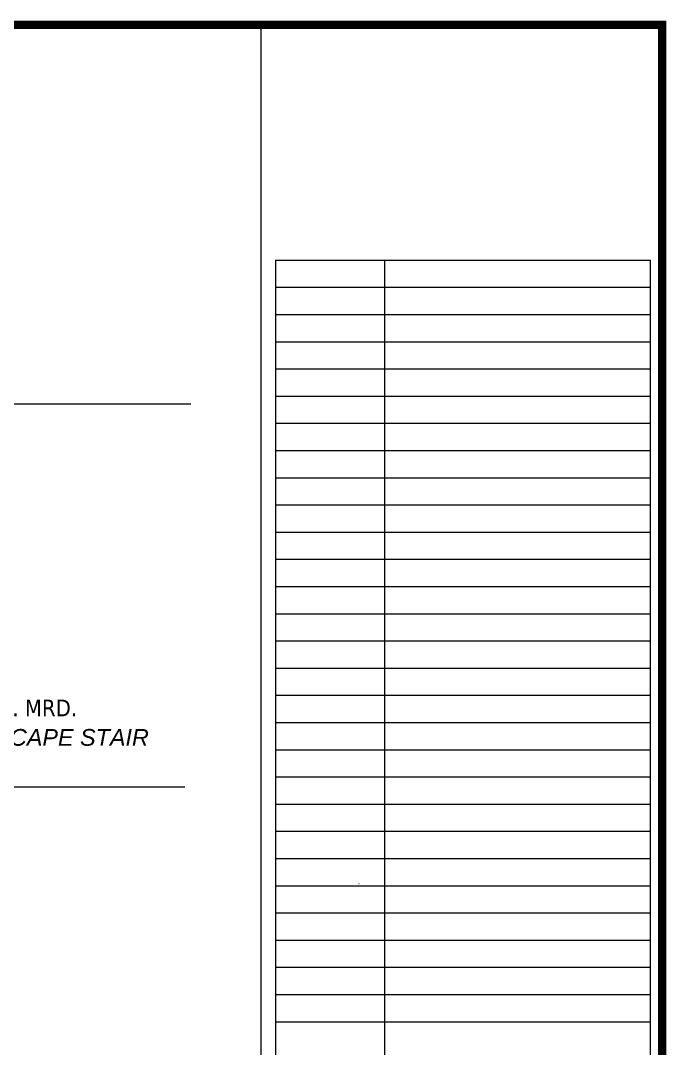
# Model space of a CAD drawing. Header units: millimetres. Extents: x -24 to 530668, y -246875 to -2983.
# Drawn here: x 261842 to 263233, y -119177 to -116963 of the extents above; entities that cross this region are included whole.
import ezdxf
from ezdxf.enums import TextEntityAlignment as Align

# ---------------------------------------------------------------- set-up
doc = ezdxf.new("R2010")
doc.units = ezdxf.units.MM
doc.layers.get('0').update_dxf_attribs({"lineweight": 20})
doc.layers.add('t_tarama', color=253, linetype='Continuous', lineweight=5)
doc.layers.add('ölçü', color=251, linetype='Continuous', lineweight=5)
doc.styles.add('txt_tur_1', font='arial.ttf', dxfattribs={"height": 1.5})
doc.styles.add('türkçe', font='arial.ttf')

# ---------------------------------------------------------------- blocks, each defined once
blk = doc.blocks.new('NEW')
at = {"layer": 't_tarama'}
for p, q in [((270168, -114260.6, -17966.2), (273435.8, -114260.6, -17966.2)), ((270154.6, -115085.6, -17966.2), (273422.4, -115085.6, -17966.2))]:
    blk.add_line(p, q, dxfattribs=at)
at = {"layer": 't_tarama', "char_height": 36, "width": 1839.878, "attachment_point": 1, "style": 'türkçe'}
for s, insert in [('{\\fTahoma|b0|i0|c162|p34;YNG. KÇŞ. MRD.}', (272849.1, -114897.7, -10779.7)), ('{\\fArial|b0|i1|c162|p34;FIRE ESCAPE STAIR}', (272850.4, -114961.1, -10779.7))]:
    blk.add_mtext(s, dxfattribs=dict(at, insert=insert))
at = {"layer": 't_tarama', "style": 'txt_tur_1'}
for tag, p in [('19S', (270127.4, -114276.1, -17966.2)), ('20T', (270114, -115101.1, -17966.2)), ('21U', (270114, -116087.1, -17966.2)), ('22V', (270114, -116926.1, -17966.2))]:
    blk.add_attdef(tag, text='', height=30, dxfattribs=at).set_placement(p, align=Align.CENTER)

msp = doc.modelspace()

# ---------------------------------------------------------------- linework, layer by layer
at = {"color": 252}
for p, q in [((262359.338, -116971.857, 0), (262359.338, -120752.203, 0)), ((263223.804, -116971.857, 0), (263223.804, -120752.203, 0))]:
    msp.add_line(p, q, dxfattribs=at)
at = {"color": 250}
for p, q in [((262625.909, -117478.566, 0), (262625.909, -119473.309, 0)), ((262391.385, -117537.161, 0), (263198.602, -117537.161, 0)), ((262391.385, -117595.756, 0), (263198.602, -117595.756, 0)), ((262391.385, -117654.351, 0), (263198.602, -117654.351, 0)), ((262391.385, -117712.946, 0), (263198.602, -117712.946, 0)), ((262391.385, -117771.541, 0), (263198.602, -117771.541, 0)), ((262391.385, -117830.136, 0), (263198.602, -117830.136, 0)), ((262391.385, -117888.731, 0), (263198.602, -117888.731, 0)), ((262391.385, -117947.326, 0), (263198.602, -117947.326, 0)), ((262391.385, -118005.921, 0), (263198.602, -118005.921, 0)), ((262391.385, -118064.516, 0), (263198.602, -118064.516, 0)), ((262391.385, -118123.111, 0), (263198.602, -118123.111, 0)), ((262391.385, -118181.706, 0), (263198.602, -118181.706, 0)), ((262391.385, -118240.301, 0), (263198.602, -118240.301, 0)), ((262391.385, -118298.896, 0), (263198.602, -118298.896, 0)), ((262391.385, -118357.491, 0), (263198.602, -118357.491, 0)), ((262391.385, -118416.085, 0), (263198.602, -118416.085, 0)), ((262391.385, -118474.68, 0), (263198.602, -118474.68, 0)), ((262391.385, -118533.275, 0), (263198.602, -118533.275, 0)), ((262391.385, -118591.87, 0), (263198.602, -118591.87, 0)), ((262391.385, -118650.465, 0), (263198.602, -118650.465, 0)), ((262391.385, -118709.06, 0), (263198.602, -118709.06, 0)), ((262391.385, -118767.655, 0), (263198.602, -118767.655, 0)), ((262391.385, -118826.25, 0), (263198.602, -118826.25, 0)), ((262391.385, -118884.845, 0), (263198.602, -118884.845, 0)), ((262391.385, -118943.44, 0), (263198.602, -118943.44, 0)), ((262391.385, -119002.035, 0), (263198.602, -119002.035, 0)), ((262391.385, -119060.63, 0), (263198.602, -119060.63, 0)), ((262391.385, -119119.225, 0), (263198.602, -119119.225, 0))]:
    msp.add_line(p, q, dxfattribs=at)
at = {"color": 252, "const_width": 18.492, "elevation": 0}
msp.add_lwpolyline([(257078.621, -120795.298), (257078.621, -116971.857), (263223.804, -116971.857), (263223.804, -120795.298)], close=True, dxfattribs=at)
at = {"color": 250, "elevation": 0}
for points in [[(262391.385, -117478.566), (263198.602, -117478.566)], [(262391.385, -117478.566), (262391.385, -119682.588), (263198.602, -119682.588), (263198.602, -117478.566)]]:
    msp.add_lwpolyline(points, dxfattribs=at)
at = {"layer": 'ölçü', "elevation": 0}
msp.add_lwpolyline([(262570.578, -118821.439), (262571.578, -118821.439)], dxfattribs=at)

# ---------------------------------------------------------------- block references
at = {"layer": 'ölçü', "color": 2}
msp.add_blockref('NEW', (-11226.539, -3527.622, 0.261), dxfattribs=at)

doc.saveas('drawing.dxf')
